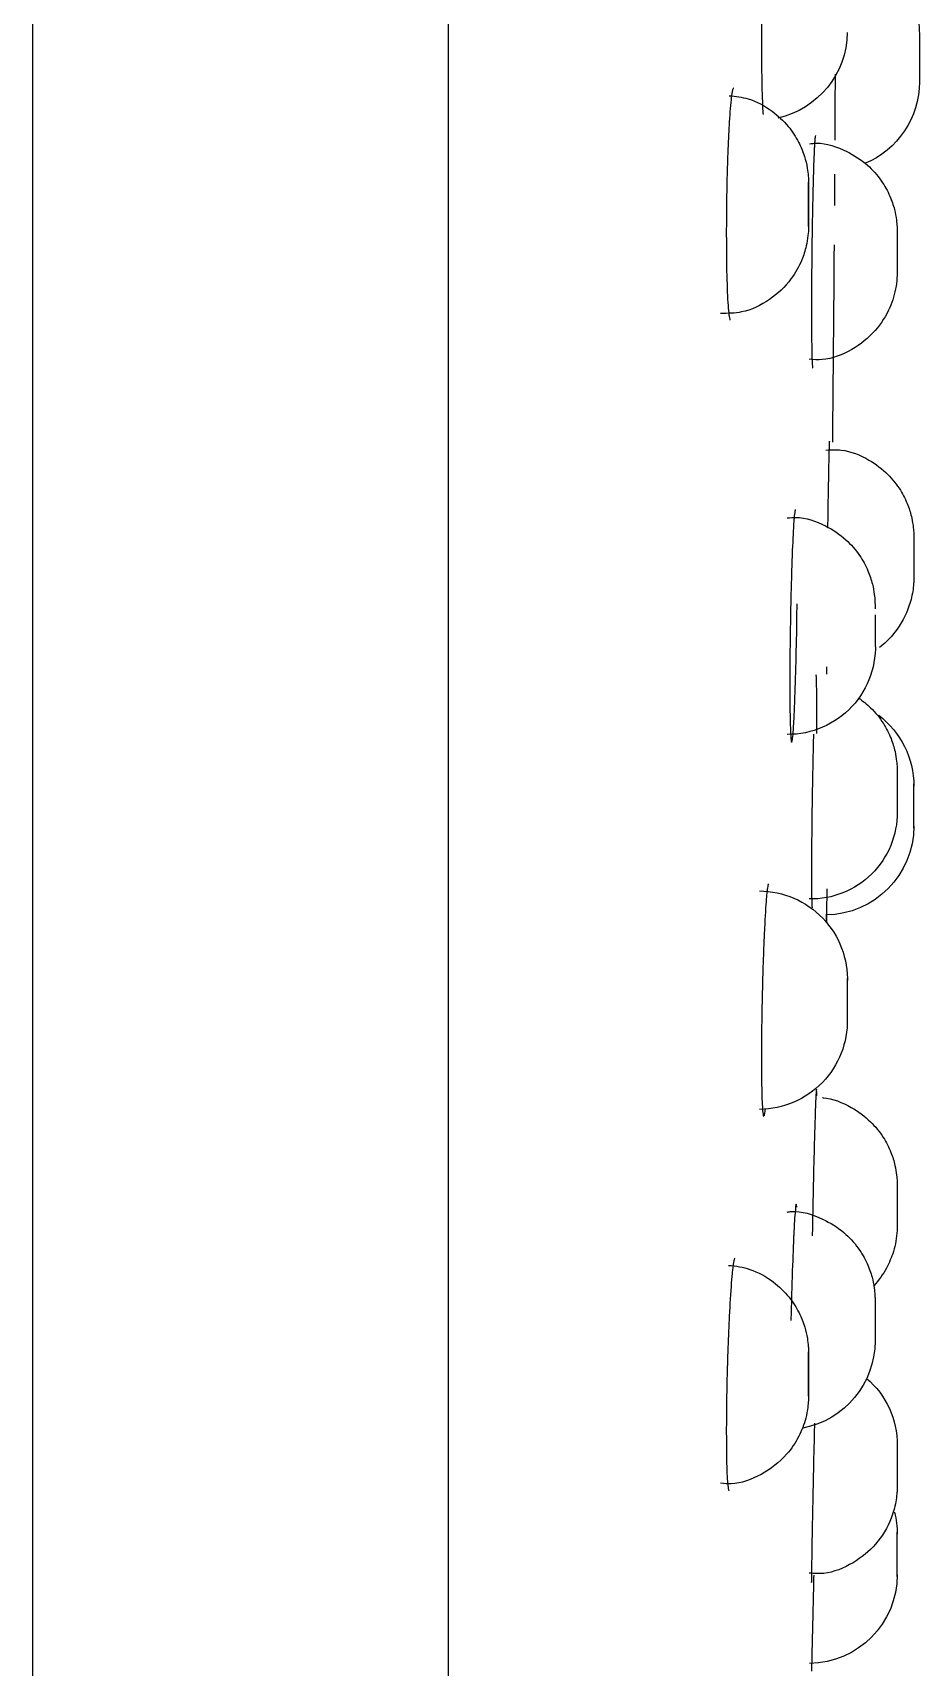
# Model space of a CAD drawing. Header units: centimetres. Extents: x -1797 to 2001, y -8788 to 1856.
# Drawn here: x -195.678 to -194.089, y -7594.002 to -7591.072 of the extents above; entities that cross this region are included whole.
import ezdxf

# ---------------------------------------------------------------- set-up
doc = ezdxf.new("R2010")
doc.units = ezdxf.units.CM
doc.header["$LTSCALE"] = 100
doc.header["$MEASUREMENT"] = 0
doc.layers.add('DIM', color=1, linetype='Continuous')
doc.layers.add('ID_Furniture-Fixed_02', color=145, linetype='Continuous')

# ---------------------------------------------------------------- blocks, each defined once
blk = doc.blocks.new('SHOWE')
at = {"layer": 'ID_Furniture-Fixed_02'}
for p, q in [((3694.08, -5442.4803), (3673.2759, -5442.4803)), ((3673.2759, -5443.2255), (3694.08, -5443.2255)), ((3687.3148, -5443.9408), (3687.3894, -5443.9408)), ((3687.3214, -5443.9408), (3687.3613, -5443.9408)), ((3686.6631, -5443.9905), (3686.7117, -5443.9905)), ((3687.888, -5443.9905), (3687.9677, -5443.9905)), ((3687.8948, -5443.9905), (3687.965, -5443.9905)), ((3685.9845, -5444.0303), (3686.0181, -5444.0303)), ((3686.0169, -5444.0303), (3686.0421, -5444.0303)), ((3686.9467, -5444.0303), (3687.0162, -5444.0303)), ((3687.6818, -5444.0302), (3687.7614, -5444.0302)), ((3687.6851, -5444.0303), (3687.7367, -5444.0303)), ((3688.1482, -5444.0302), (3688.2278, -5444.0302)), ((3688.1517, -5444.0303), (3688.2225, -5444.0303)), ((3688.387, -5444.0302), (3688.3073, -5444.0302)), ((3686.5204, -5444.06), (3686.5999, -5444.06)), ((3686.524, -5444.0601), (3686.575, -5444.0601)), ((3687.0458, -5444.06), (3686.9663, -5444.06)), ((3685.622, -5444.07), (3685.7079, -5444.07))]:
    blk.add_line(p, q, dxfattribs=at)
for centre, radius, start, end in [((3687.3168, -5443.7823), 0.1586, 180.3117, 272.2203), ((3687.3912, -5443.7823), 0.1585, 268.6799, 359.5535), ((3685.6178, -5443.7818), 0.159, 270.7895, 347.5465), ((3686.721, -5443.8344), 0.1567, 265.2974, 0.4921), ((3687.0181, -5443.8757), 0.1545, 269.2827, 1.1843), ((3687.9649, -5443.8318), 0.1587, 270.0089, 349.3916), ((3688.3837, -5443.8713), 0.159, 270.003, 359.371), ((3684.9198, -5294.894), 149.027, 270.415445, 270.551406), ((3687.0422, -5443.9011), 0.159, 270.0034, 359.371), ((3684.9198, -5294.894), 149.027, 270.366705, 270.388309), ((3685.7079, -5443.911), 0.159, 270, 337.4898), ((3686.9702, -5443.9011), 0.159, 217.137, 270.0077), ((3688.1503, -5443.8752), 0.1551, 220.2711, 270.5073), ((3688.3112, -5443.8713), 0.159, 255.6725, 270.019), ((3685.622, -5443.911), 0.159, 235.4349, 270)]:
    blk.add_arc(centre, radius, start, end, dxfattribs=at)
for centre, major_axis, ratio in [((3685.9277, -5443.8713), (-0.0398, 0), 0.000171), ((3688.0241, -5443.8713), (-0.0399, 0), 0.000152)]:
    blk.add_ellipse(centre, major_axis=major_axis, ratio=ratio, dxfattribs=at)
for points, knots in [([(3685.7194, -5443.7366), (3685.7195, -5443.7365), (3685.7199, -5443.7361), (3685.7211, -5443.7356), (3685.7236, -5443.7349), (3685.7315, -5443.7332), (3685.7521, -5443.731), (3685.7889, -5443.7285), (3685.8118, -5443.7275), (3685.8232, -5443.727)], [0.8414877, 0.8414877, 0.8414877, 0.8414877, 0.8435452, 0.8592222, 0.8670676, 0.8749193, 0.9372939, 0.9687809, 1, 1, 1, 1]), ([(3685.7331, -5443.7289), (3685.7339, -5443.741), (3685.7373, -5443.7673), (3685.7578, -5443.805), (3685.7856, -5443.8347), (3685.814, -5443.8534), (3685.8397, -5443.864), (3685.8604, -5443.869), (3685.8751, -5443.8708), (3685.8834, -5443.8712), (3685.887, -5443.8712), (3685.8879, -5443.8713), (3685.8884, -5443.8713), (3685.8889, -5443.8713), (3685.8903, -5443.8713), (3685.8944, -5443.8713), (3685.9047, -5443.8713), (3685.9149, -5443.8713), (3685.9205, -5443.8713), (3685.9219, -5443.8713)], [0.0483186, 0.0483186, 0.0483186, 0.0483186, 0.1671586, 0.3281212, 0.4611046, 0.573495, 0.6660126, 0.7376624, 0.7870287, 0.8143811, 0.820448, 0.8234872, 0.8261615, 0.8303177, 0.8402097, 0.8926219, 0.9396823, 0.9867899, 1, 1, 1, 1]), ([(3685.8232, -5443.727), (3685.8356, -5443.7265), (3685.86, -5443.7256), (3685.9002, -5443.7246), (3685.9412, -5443.724), (3685.9953, -5443.7238), (3686.0582, -5443.7244), (3686.1137, -5443.7268), (3686.1314, -5443.7291), (3686.135, -5443.7304)], [0, 0, 0, 0, 0.0319815, 0.0627738, 0.0935888, 0.1256275, 0.1879663, 0.2503039, 0.312673, 0.312673, 0.312673, 0.312673]), ([(3685.9219, -5443.8713), (3685.9273, -5443.8713), (3685.9365, -5443.8713), (3685.9505, -5443.8713), (3685.961, -5443.8713), (3685.9654, -5443.8713), (3685.9666, -5443.8713), (3685.9671, -5443.8713), (3685.9675, -5443.8713), (3685.9683, -5443.8712), (3685.9737, -5443.8712), (3685.9852, -5443.8704), (3686.0048, -5443.8671), (3686.0317, -5443.8585), (3686.0665, -5443.8388), (3686.1006, -5443.8029), (3686.1228, -5443.7568), (3686.1232, -5443.7275), (3686.1231, -5443.7136)], [0, 0, 0, 0, 0.047035, 0.093913, 0.140662, 0.187649, 0.200192, 0.206074, 0.208903, 0.211329, 0.215748, 0.261379, 0.321973, 0.406023, 0.532468, 0.702312, 0.878625, 1, 1, 1, 1]), ([(3687.8162, -5443.7392), (3687.8164, -5443.739), (3687.8181, -5443.738), (3687.8241, -5443.7368), (3687.8328, -5443.7356), (3687.8387, -5443.7349), (3687.8549, -5443.7332), (3687.8853, -5443.731), (3687.9314, -5443.7285), (3687.9574, -5443.7275), (3687.9704, -5443.727)], [0.7980481, 0.7980481, 0.7980481, 0.7980481, 0.8122347, 0.8435452, 0.8592222, 0.8670676, 0.8749193, 0.9372939, 0.9687809, 1, 1, 1, 1]), ([(3687.8293, -5443.7276), (3687.8305, -5443.7413), (3687.8345, -5443.7687), (3687.856, -5443.8072), (3687.884, -5443.8361), (3687.9123, -5443.8543), (3687.9377, -5443.8644), (3687.9581, -5443.8691), (3687.9724, -5443.8708), (3687.9805, -5443.8712), (3687.9837, -5443.8713), (3687.9845, -5443.8713), (3687.9851, -5443.8713), (3687.9858, -5443.8713), (3687.9874, -5443.8713), (3687.9922, -5443.8713), (3688.0013, -5443.8713), (3688.0069, -5443.8713), (3688.0089, -5443.8713)], [0.0453893, 0.0453893, 0.0453893, 0.0453893, 0.1839443, 0.3484255, 0.4848467, 0.6000638, 0.6946766, 0.7675877, 0.8173623, 0.8444209, 0.8499001, 0.8530866, 0.8563849, 0.8619992, 0.8775441, 0.9300462, 0.978898, 1, 1, 1, 1]), ([(3687.9704, -5443.727), (3687.984, -5443.7265), (3688.0108, -5443.7256), (3688.052, -5443.7246), (3688.0919, -5443.724), (3688.1418, -5443.7238), (3688.1946, -5443.7244), (3688.2265, -5443.7264), (3688.2329, -5443.7281), (3688.2335, -5443.7287)], [0, 0, 0, 0, 0.0319815, 0.0627738, 0.0935888, 0.1256275, 0.1879663, 0.2503039, 0.2852671, 0.2852671, 0.2852671, 0.2852671]), ([(3688.0089, -5443.8713), (3688.014, -5443.8713), (3688.0229, -5443.8713), (3688.038, -5443.8713), (3688.0507, -5443.8713), (3688.0601, -5443.8713), (3688.0626, -5443.8713), (3688.0636, -5443.8713), (3688.064, -5443.8712), (3688.0646, -5443.8712), (3688.0671, -5443.8712), (3688.0734, -5443.871), (3688.086, -5443.8699), (3688.1079, -5443.8657), (3688.1374, -5443.8545), (3688.1743, -5443.8295), (3688.2058, -5443.7888), (3688.2226, -5443.7442), (3688.2205, -5443.7205), (3688.2198, -5443.7136)], [0, 0, 0, 0, 0.045487, 0.090878, 0.136068, 0.181275, 0.226973, 0.231257, 0.233871, 0.2357, 0.238846, 0.257934, 0.294126, 0.356671, 0.464658, 0.58553, 0.766089, 0.941395, 1, 1, 1, 1]), ([(3685.4745, -5443.7895), (3685.4868, -5443.7891), (3685.5111, -5443.7883), (3685.5511, -5443.7875), (3685.5921, -5443.787), (3685.6462, -5443.7868), (3685.7102, -5443.7872), (3685.7497, -5443.7886), (3685.7648, -5443.7896), (3685.7667, -5443.7897)], [0, 0, 0, 0, 0.0319616, 0.0627503, 0.0935661, 0.1255954, 0.1880308, 0.2504807, 0.2600285, 0.2600285, 0.2600285, 0.2600285]), ([(3687.1455, -5443.7995), (3687.1457, -5443.7993), (3687.1472, -5443.7986), (3687.153, -5443.7975), (3687.1615, -5443.7965), (3687.1672, -5443.796), (3687.1832, -5443.7946), (3687.2132, -5443.7928), (3687.2591, -5443.7907), (3687.285, -5443.7899), (3687.2979, -5443.7895)], [0.7981889, 0.7981889, 0.7981889, 0.7981889, 0.8122786, 0.8435815, 0.8592547, 0.8670984, 0.8749483, 0.9373081, 0.9687805, 1, 1, 1, 1]), ([(3687.2979, -5443.7895), (3687.3115, -5443.7891), (3687.3382, -5443.7883), (3687.3794, -5443.7875), (3687.4194, -5443.787), (3687.4694, -5443.7868), (3687.5237, -5443.7872), (3687.5555, -5443.7889), (3687.5621, -5443.7903), (3687.5627, -5443.7909)], [0, 0, 0, 0, 0.0319616, 0.0627503, 0.0935661, 0.1255954, 0.1880308, 0.2504807, 0.2878152, 0.2878152, 0.2878152, 0.2878152]), ([(3686.4749, -5443.8477), (3686.4751, -5443.8475), (3686.4767, -5443.8469), (3686.4829, -5443.846), (3686.4916, -5443.8453), (3686.4975, -5443.8448), (3686.5136, -5443.8437), (3686.544, -5443.8423), (3686.59, -5443.8407), (3686.616, -5443.8401), (3686.6289, -5443.8397)], [0.7955979, 0.7955979, 0.7955979, 0.7955979, 0.81232, 0.8436526, 0.8593372, 0.8671853, 0.8750384, 0.9373716, 0.9687935, 1, 1, 1, 1]), ([(3686.4898, -5443.833), (3686.4892, -5443.8387), (3686.4868, -5443.861), (3686.5008, -5443.8999), (3686.526, -5443.9377), (3686.5547, -5443.9627), (3686.5823, -5443.9778), (3686.6061, -5443.9858), (3686.6247, -5443.9892), (3686.6366, -5443.9903), (3686.6432, -5443.9905), (3686.6453, -5443.9905), (3686.6458, -5443.9905), (3686.6462, -5443.9905), (3686.6468, -5443.9905), (3686.6479, -5443.9905), (3686.6506, -5443.9905), (3686.6526, -5443.9905)], [0, 0, 0, 0, 0.058537, 0.266798, 0.433147, 0.573142, 0.690639, 0.785484, 0.856157, 0.901486, 0.923394, 0.926825, 0.929204, 0.932252, 0.938122, 0.957933, 1, 1, 1, 1]), ([(3686.6289, -5443.8397), (3686.6426, -5443.8394), (3686.6694, -5443.8388), (3686.7105, -5443.8382), (3686.7504, -5443.8378), (3686.8002, -5443.8377), (3686.854, -5443.8381), (3686.8853, -5443.8394), (3686.8916, -5443.8405), (3686.8921, -5443.841)], [0, 0, 0, 0, 0.0319875, 0.0627928, 0.0935959, 0.1255649, 0.1880565, 0.250576, 0.2877451, 0.2877451, 0.2877451, 0.2877451]), ([(3686.8905, -5443.8419), (3686.887, -5443.8427), (3686.8771, -5443.8437), (3686.8594, -5443.8448), (3686.8517, -5443.8452), (3686.8368, -5443.846), (3686.8018, -5443.8474), (3686.7394, -5443.8493), (3686.6793, -5443.8504), (3686.648, -5443.8507), (3686.6437, -5443.8508)], [0.3129169, 0.3129169, 0.3129169, 0.3129169, 0.3752328, 0.3830813, 0.3909294, 0.4066265, 0.4380195, 0.5005373, 0.5628926, 0.5728018, 0.5728018, 0.5728018, 0.5728018]), ([(3687.7247, -5443.8501), (3687.7214, -5443.8498), (3687.7164, -5443.849), (3687.728, -5443.8475), (3687.7504, -5443.846), (3687.7645, -5443.8453), (3687.7734, -5443.8448), (3687.7967, -5443.8437), (3687.8348, -5443.8423), (3687.887, -5443.8407), (3687.9143, -5443.8401), (3687.9279, -5443.8397)], [0.715244, 0.715244, 0.715244, 0.715244, 0.7499247, 0.81232, 0.8436526, 0.8593372, 0.8671853, 0.8750384, 0.9373716, 0.9687935, 1, 1, 1, 1]), ([(3687.7339, -5443.8328), (3687.7334, -5443.8357), (3687.7305, -5443.8562), (3687.7432, -5443.8943), (3687.7675, -5443.934), (3687.7962, -5443.9603), (3687.824, -5443.9764), (3687.8485, -5443.9851), (3687.8676, -5443.989), (3687.8805, -5443.9902), (3687.8874, -5443.9905), (3687.89, -5443.9905), (3687.8906, -5443.9905), (3687.891, -5443.9905), (3687.8914, -5443.9905), (3687.8921, -5443.9905), (3687.8936, -5443.9905), (3687.8948, -5443.9905)], [0, 0, 0, 0, 0.031194, 0.251391, 0.425679, 0.571824, 0.694798, 0.794703, 0.870074, 0.919541, 0.944576, 0.948827, 0.951343, 0.953987, 0.958456, 0.970181, 1, 1, 1, 1]), ([(3685.8042, -5443.8837), (3685.8044, -5443.8836), (3685.806, -5443.8831), (3685.8125, -5443.8825), (3685.8212, -5443.8819), (3685.8272, -5443.8816), (3685.8434, -5443.8808), (3685.8739, -5443.8798), (3685.9201, -5443.8787), (3685.9461, -5443.8782), (3685.9591, -5443.878)], [0.7937729, 0.7937729, 0.7937729, 0.7937729, 0.8122735, 0.8435768, 0.8592503, 0.8670942, 0.8749444, 0.9373058, 0.968759, 1, 1, 1, 1]), ([(3685.8193, -5443.8728), (3685.8187, -5443.8775), (3685.8161, -5443.8991), (3685.8297, -5443.9378), (3685.8545, -5443.9762), (3685.8833, -5444.0017), (3685.9109, -5444.0171), (3685.935, -5444.0253), (3685.9537, -5444.0289), (3685.9661, -5444.03), (3685.9726, -5444.0302), (3685.9751, -5444.0303), (3685.9756, -5444.0303), (3685.9759, -5444.0303), (3685.9762, -5444.0303), (3685.977, -5444.0303), (3685.9789, -5444.0303), (3685.9829, -5444.0303), (3685.9845, -5444.0303)], [0, 0, 0, 0, 0.048249, 0.255812, 0.421107, 0.560064, 0.676796, 0.771235, 0.841908, 0.887601, 0.910129, 0.913776, 0.915803, 0.917782, 0.920966, 0.928566, 0.974791, 1, 1, 1, 1]), ([(3685.9591, -5443.878), (3685.9727, -5443.8778), (3685.9995, -5443.8773), (3686.0406, -5443.8769), (3686.0805, -5443.8766), (3686.1302, -5443.8765), (3686.1838, -5443.8768), (3686.215, -5443.8777), (3686.221, -5443.8786), (3686.2214, -5443.8789)], [0, 0, 0, 0, 0.0319254, 0.0627327, 0.0935752, 0.1255871, 0.1880356, 0.2504652, 0.2883707, 0.2883707, 0.2883707, 0.2883707]), ([(3686.0375, -5444.0303), (3686.0378, -5444.0303), (3686.0417, -5444.0303), (3686.0462, -5444.0303), (3686.0485, -5444.0303), (3686.0491, -5444.0303), (3686.0493, -5444.0303), (3686.0497, -5444.0303), (3686.0503, -5444.0302), (3686.0521, -5444.0302), (3686.0602, -5444.03), (3686.0813, -5444.0279), (3686.1162, -5444.0176), (3686.1572, -5443.9916), (3686.1902, -5443.9501), (3686.2078, -5443.9061), (3686.2061, -5443.8811), (3686.2054, -5443.8727)], [0, 0, 0, 0, 0.003774, 0.053507, 0.091221, 0.098049, 0.103053, 0.104651, 0.106309, 0.110662, 0.123724, 0.195109, 0.340579, 0.516702, 0.712475, 0.916126, 1, 1, 1, 1]), ([(3686.876, -5443.886), (3686.86, -5443.8861), (3686.8232, -5443.8862), (3686.7822, -5443.8859), (3686.7708, -5443.8852), (3686.7712, -5443.8847), (3686.7713, -5443.8847)], [0.582966, 0.582966, 0.582966, 0.582966, 0.6252068, 0.6875933, 0.7499489, 0.7536749, 0.7536749, 0.7536749, 0.7536749]), ([(3686.8774, -5443.8801), (3686.8849, -5443.8799), (3686.905, -5443.8794), (3686.9393, -5443.8787), (3686.9667, -5443.8782), (3686.9803, -5443.878)], [0.91785318, 0.91785318, 0.91785318, 0.91785318, 0.93730583, 0.96875897, 1, 1, 1, 1]), ([(3686.9803, -5443.878), (3686.9942, -5443.8778), (3687.0216, -5443.8773), (3687.0609, -5443.8769), (3687.0969, -5443.8766), (3687.1389, -5443.8765), (3687.179, -5443.8768), (3687.189, -5443.8775), (3687.1888, -5443.878)], [0, 0, 0, 0, 0.0319254, 0.0627327, 0.0935752, 0.1255871, 0.1880356, 0.2504652, 0.2504652, 0.2504652, 0.2504652]), ([(3687.5252, -5443.8861), (3687.5204, -5443.886), (3687.5108, -5443.8857), (3687.5151, -5443.8849), (3687.5465, -5443.8835), (3687.5792, -5443.8825), (3687.5979, -5443.8819), (3687.6092, -5443.8816), (3687.6382, -5443.8808), (3687.6815, -5443.8798), (3687.7363, -5443.8787), (3687.7631, -5443.8782), (3687.7764, -5443.878)], [0.6544382, 0.6544382, 0.6544382, 0.6544382, 0.6875933, 0.7499489, 0.8122735, 0.8435768, 0.8592503, 0.8670942, 0.8749444, 0.9373058, 0.968759, 1, 1, 1, 1]), ([(3688.1121, -5443.8819), (3688.1132, -5443.8819), (3688.1174, -5443.8818), (3688.125, -5443.8816), (3688.1576, -5443.8808), (3688.2031, -5443.8798), (3688.2566, -5443.8787), (3688.2811, -5443.8782), (3688.2933, -5443.878)], [0.8565338, 0.8565338, 0.8565338, 0.8565338, 0.8592503, 0.8670942, 0.8749444, 0.9373058, 0.968759, 1, 1, 1, 1]), ([(3688.2225, -5444.0303), (3688.2232, -5444.0303), (3688.2242, -5444.0303), (3688.2245, -5444.0303), (3688.2246, -5444.0303), (3688.2248, -5444.0303), (3688.2249, -5444.0303), (3688.2251, -5444.0303), (3688.2256, -5444.0302), (3688.2267, -5444.0302), (3688.2288, -5444.0302), (3688.2329, -5444.0301), (3688.2413, -5444.0295), (3688.2584, -5444.0272), (3688.2904, -5444.0182), (3688.3305, -5443.994), (3688.3648, -5443.9518), (3688.383, -5443.9079), (3688.3816, -5443.8822), (3688.381, -5443.8727)], [0, 0, 0, 0, 0.018116, 0.031505, 0.038693, 0.040312, 0.040987, 0.041656, 0.043289, 0.046955, 0.054303, 0.068068, 0.09486, 0.151431, 0.268566, 0.480238, 0.682494, 0.899434, 1, 1, 1, 1]), ([(3688.2933, -5443.878), (3688.305, -5443.8778), (3688.3279, -5443.8773), (3688.3559, -5443.8769), (3688.3774, -5443.8766), (3688.3962, -5443.8765), (3688.3997, -5443.8767), (3688.3962, -5443.8769)], [0, 0, 0, 0, 0.0319254, 0.0627327, 0.0935752, 0.1255871, 0.1880356, 0.1880356, 0.1880356, 0.1880356]), ([(3688.3843, -5443.8805), (3688.3992, -5443.8802), (3688.4271, -5443.8796), (3688.465, -5443.8787), (3688.4854, -5443.8782), (3688.4956, -5443.878)], [0.90278694, 0.90278694, 0.90278694, 0.90278694, 0.93730583, 0.96875897, 1, 1, 1, 1]), ([(3688.4956, -5443.878), (3688.5049, -5443.8778), (3688.5233, -5443.8773), (3688.5425, -5443.8769), (3688.5541, -5443.8766), (3688.5566, -5443.8765), (3688.5565, -5443.8765)], [0, 0, 0, 0, 0.0319254, 0.0627327, 0.0935752, 0.1253587, 0.1253587, 0.1253587, 0.1253587]), ([(3686.3654, -5443.9091), (3686.3597, -5443.909), (3686.3491, -5443.9089), (3686.3536, -5443.9083), (3686.385, -5443.9075), (3686.4177, -5443.9069), (3686.4351, -5443.9066), (3686.4435, -5443.9064), (3686.4492, -5443.9063), (3686.4689, -5443.906), (3686.489, -5443.9057), (3686.5065, -5443.9055)], [0.6503057, 0.6503057, 0.6503057, 0.6503057, 0.6875863, 0.7499425, 0.8122681, 0.843572, 0.8592459, 0.8631677, 0.8670907, 0.8749412, 0.9161944, 0.9161944, 0.9161944, 0.9161944]), ([(3686.368, -5443.9025), (3686.3674, -5443.9126), (3686.3662, -5443.9379), (3686.3828, -5443.9781), (3686.4091, -5444.0131), (3686.4379, -5444.0359), (3686.4649, -5444.0494), (3686.4878, -5444.0563), (3686.5051, -5444.0591), (3686.5161, -5444.0599), (3686.5215, -5444.0601), (3686.5235, -5444.0601), (3686.5238, -5444.0601), (3686.5239, -5444.0601), (3686.524, -5444.0601), (3686.524, -5444.0601)], [0, 0, 0, 0, 0.111428, 0.324289, 0.496591, 0.64212, 0.763636, 0.86058, 0.93121, 0.974671, 0.994291, 0.997125, 0.998446, 0.999537, 1, 1, 1, 1]), ([(3686.7563, -5443.9033), (3686.7619, -5443.9033), (3686.7682, -5443.9034), (3686.7697, -5443.9036), (3686.7697, -5443.9036)], [0.15175444, 0.15175444, 0.15175444, 0.15175444, 0.18803424, 0.20812129, 0.20812129, 0.20812129, 0.20812129]), ([(3687.1544, -5443.9041), (3687.1637, -5443.904), (3687.182, -5443.9037), (3687.2011, -5443.9035), (3687.2128, -5443.9033), (3687.2176, -5443.9032), (3687.2102, -5443.9033), (3687.2001, -5443.9035)], [0, 0, 0, 0, 0.0318907, 0.0627178, 0.0935868, 0.1255786, 0.1871322, 0.1871322, 0.1871322, 0.1871322]), ([(3687.5287, -5443.8962), (3687.5287, -5443.8965), (3687.5301, -5443.9139), (3687.5429, -5443.9461), (3687.569, -5443.9818), (3687.5977, -5444.0052), (3687.6249, -5444.0191), (3687.6481, -5444.0263), (3687.6657, -5444.0292), (3687.6769, -5444.0301), (3687.6827, -5444.0302), (3687.6846, -5444.0303), (3687.6849, -5444.0303), (3687.6851, -5444.0303), (3687.6851, -5444.0303)], [0.0946755, 0.0946755, 0.0946755, 0.0946755, 0.0993403, 0.3148585, 0.4887392, 0.6355008, 0.7582226, 0.8564436, 0.9284425, 0.9732475, 0.9938338, 0.9966253, 0.9983621, 1, 1, 1, 1]), ([(3685.6942, -5443.9189), (3685.7116, -5443.9188), (3685.7422, -5443.9186), (3685.7823, -5443.9184), (3685.8027, -5443.9183), (3685.8129, -5443.9182)], [0.8970313, 0.8970313, 0.8970313, 0.8970313, 0.9373012, 0.9686976, 1, 1, 1, 1]), ([(3687.3429, -5443.9408), (3687.3446, -5443.9408), (3687.3502, -5443.9408), (3687.3619, -5443.9408), (3687.3743, -5443.9408), (3687.3808, -5443.9408), (3687.3833, -5443.9408)], [0, 0, 0, 0, 0.0161967, 0.0604408, 0.1047771, 0.1429661, 0.1429661, 0.1429661, 0.1429661]), ([(3686.8122, -5443.9607), (3686.8175, -5443.9685), (3686.831, -5443.9852), (3686.8559, -5444.0054), (3686.8831, -5444.0192), (3686.9062, -5444.0263), (3686.9238, -5444.0292), (3686.9348, -5444.0301), (3686.9407, -5444.0302), (3686.9425, -5444.0303), (3686.9428, -5444.0303), (3686.9431, -5444.0303), (3686.9435, -5444.0303), (3686.944, -5444.0303), (3686.9455, -5444.0303), (3686.9467, -5444.0303)], [0.3582647, 0.3582647, 0.3582647, 0.3582647, 0.4673632, 0.6070303, 0.7237858, 0.8171707, 0.8855394, 0.9279874, 0.9473624, 0.9500023, 0.9518166, 0.9541024, 0.958386, 0.9714925, 1, 1, 1, 1]), ([(3686.5964, -5444.0601), (3686.5964, -5444.0601), (3686.5964, -5444.0601), (3686.5965, -5444.0601), (3686.5966, -5444.0601), (3686.5968, -5444.0601), (3686.5972, -5444.0601), (3686.5995, -5444.06), (3686.604, -5444.0599), (3686.613, -5444.0593), (3686.6299, -5444.057), (3686.6615, -5444.0482), (3686.6955, -5444.0279), (3686.7152, -5444.0071), (3686.7218, -5443.9986)], [0, 0, 0, 0, 0.0013327, 0.004072, 0.0054583, 0.006397, 0.0075598, 0.0110665, 0.0340323, 0.0621807, 0.1203021, 0.2392772, 0.456819, 0.5858916, 0.5858916, 0.5858916, 0.5858916]), ([(3687.7581, -5444.0303), (3687.7582, -5444.0303), (3687.7582, -5444.0303), (3687.7583, -5444.0303), (3687.7586, -5444.0303), (3687.759, -5444.0302), (3687.7603, -5444.0302), (3687.7629, -5444.0302), (3687.7781, -5444.0296), (3687.803, -5444.0252), (3687.8365, -5444.0111), (3687.8559, -5443.9973), (3687.8653, -5443.9887)], [0, 0, 0, 0, 0.004912, 0.0077146, 0.008806, 0.0099464, 0.0130581, 0.0244452, 0.0422533, 0.195511, 0.3249212, 0.4777327, 0.4777327, 0.4777327, 0.4777327])]:
    blk.add_open_spline(points, degree=3, knots=knots, dxfattribs=at)
blk.add_open_spline([(3687.5614, -5443.7921), (3687.5593, -5443.7928), (3687.5548, -5443.7935), (3687.5481, -5443.7943)], degree=3, dxfattribs=at)

msp = doc.modelspace()

# ---------------------------------------------------------------- block references
at = {"layer": 'DIM', "xscale": -1, "rotation": 90}
msp.add_blockref('SHOWE', (-5638.1587, -3905.452), dxfattribs=at)

doc.saveas('drawing.dxf')
